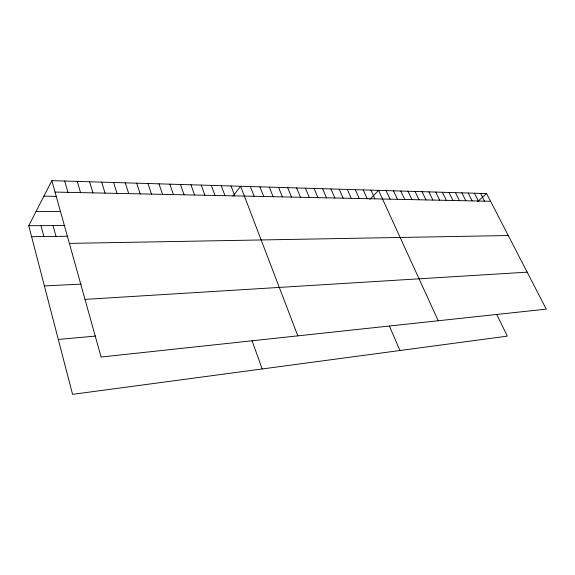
<?xml version="1.0" encoding="UTF-8"?>
<svg xmlns="http://www.w3.org/2000/svg" width="575" height="575" viewBox="0 0 575 575"><rect width="100%" height="100%" fill="white"/><g stroke="black" fill="none" stroke-linecap="round" stroke-linejoin="round"><path stroke-width="0.86" d="M496.757 314.467L507.351 336.131L72.558 394.349L28.75 225.702L51.865 180.651L486.615 193.581L546.25 309.134L101.085 357.032L51.865 180.651M232.897 196.219L240.623 186.264L297.828 335.865M369.811 199.396L378.58 190.368L438.236 320.757M477.573 201.602L486.615 193.581M58.298 339.451L95.723 336.059M84.999 299.381L527.174 272.162M44.397 285.926L81.212 284.1M69.374 243.397L508.264 235.527M31.603 236.692L67.843 236.246M28.75 225.702L64.86 225.544M36.06 211.456L60.706 211.614M43.908 196.154L56.544 196.377M55.056 192.079L490.597 201.293M480.556 193.401L484.538 201.164M474.411 193.214L478.393 201.034M468.179 193.028L472.168 200.905M461.869 192.841L465.851 200.768M455.465 192.654L459.447 200.632M448.967 192.46L452.949 200.495M442.376 192.266L446.365 200.359M435.699 192.064L439.681 200.215M428.921 191.863L432.903 200.071M422.043 191.662L426.018 199.928M415.064 191.453L419.038 199.784M407.984 191.238L411.959 199.633M400.797 191.029L404.764 199.482M393.501 190.807L397.469 199.324M386.098 190.591L390.058 199.166M370.954 190.138L374.9 198.849M363.206 189.908L367.145 198.684M355.336 189.671L359.267 198.519M347.336 189.434L351.268 198.346M339.221 189.197L343.138 198.174M330.97 188.952L334.88 198.001M389.39 326.025L399.948 350.513M322.589 188.701L326.485 197.822M314.072 188.449L317.953 197.642M305.418 188.19L309.285 197.462M296.614 187.924L300.473 197.275M287.673 187.658L291.518 197.081M278.58 187.393L282.404 196.887M269.33 187.119L273.139 196.693M259.922 186.839L263.717 196.492M250.355 186.552L254.136 196.291M231.028 185.977L234.758 195.881M221.26 185.689L224.976 195.673M211.327 185.394L215.021 195.464M201.228 185.092L204.894 195.248M252.094 340.803L262.178 368.963M190.943 184.783L194.587 195.033M180.478 184.474L184.093 194.81M169.833 184.158L173.413 194.587M158.987 183.835L162.545 194.357M147.955 183.504L151.477 194.12M136.713 183.173L140.199 193.883M125.264 182.828L128.714 193.638M113.598 182.483L117.013 193.394M101.718 182.131L105.096 193.143M89.614 181.772L92.942 192.884M77.273 181.405L80.558 192.618M64.695 181.032L67.929 192.352M53.037 225.594L55.983 236.39M41.005 225.652L43.908 236.541"/></g></svg>
